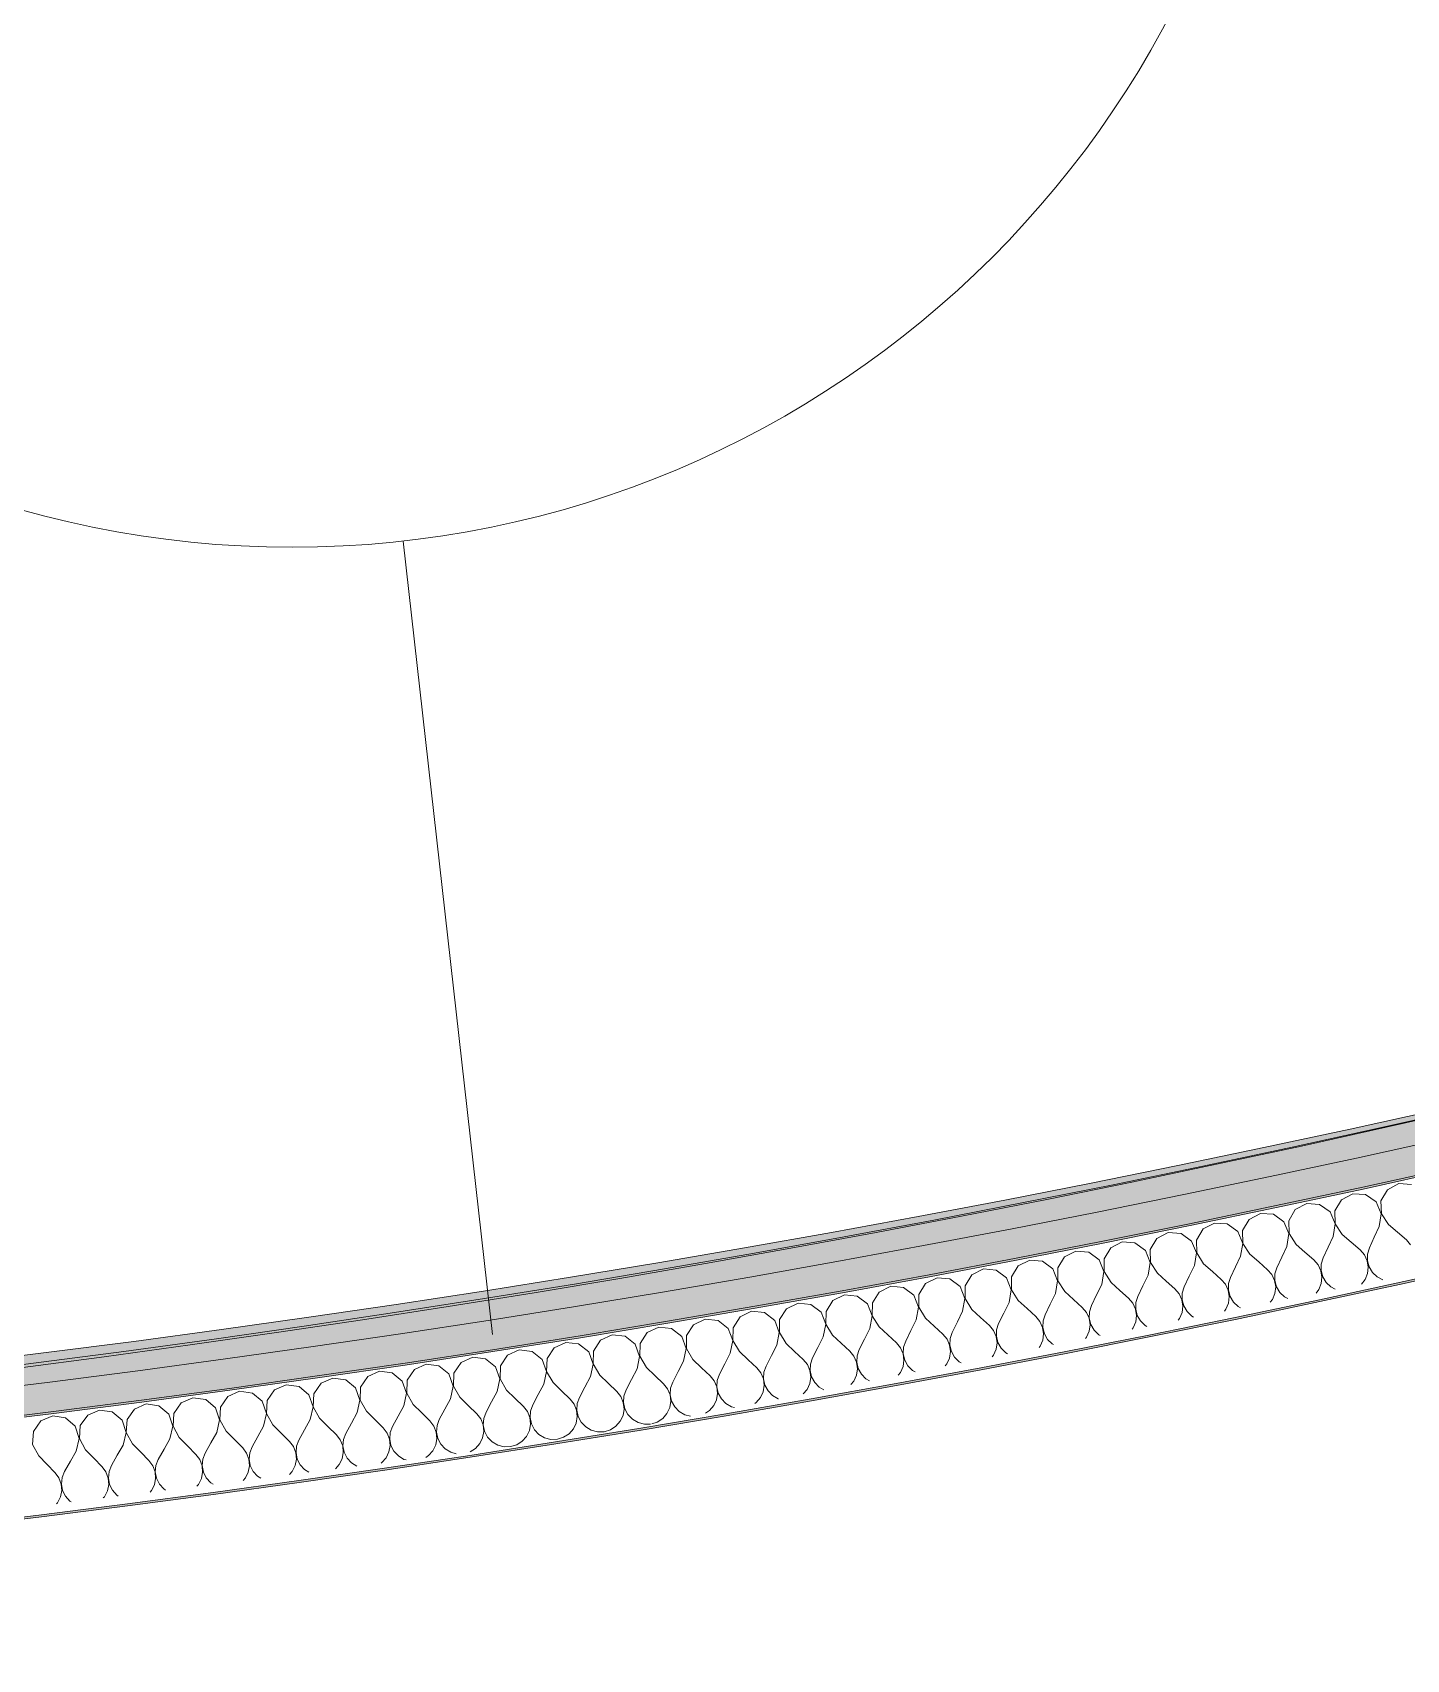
# Model space of a CAD drawing. Header units: millimetres. Extents: x -99530 to 90294, y -97212 to 56397.
# Drawn here: x -26009 to -25315, y -50936 to -50114 of the extents above; entities that cross this region are included whole.
import ezdxf
from ezdxf.enums import TextEntityAlignment as Align

# ---------------------------------------------------------------- set-up
doc = ezdxf.new("R2010")
doc.units = ezdxf.units.MM
doc.header["$MEASUREMENT"] = 0
doc.linetypes.add('Double Dashed', pattern=[1093.611073, 529.166651, -211.666656, 141.111112, -211.666656])
for name, color, linetype in [('New_A-05-M_Gross_Int_Circulation', 7, 'Continuous'), ('New_A-15-MG_Structural_Grid_Phase_2', 7, 'Continuous'), ('New_A-20-M_Floor_Slab', 7, 'Continuous'), ('New_A-25-M_Wall_Int', 7, 'Continuous')]:
    doc.layers.add(name, color=color, linetype=linetype)
for name, color, linetype, lineweight, true_color in [('New_A-05-M_Gross_Int_Circulation_Pen_No__74', 7, 'Continuous', 20, 0x606060), ('New_A-15-MG_Structural_Grid_Phase_2_Pen_No__222', 7, 'Continuous', 13, 0x65af33), ('New_A-25-M_Wall_Int_Pen_No__107', 7, 'Continuous', 15, 0xa6a6a6), ('New_A-25-M_Wall_Int_Pen_No__81', 7, 'Continuous', 20, 0x6a6a6a)]:
    doc.layers.add(name, color=color, linetype=linetype, lineweight=lineweight, true_color=true_color)
for name, color, linetype, lineweight in [('New_A-20-M_Floor_Slab_Pen_No__89', 8, 'Continuous', 20), ('New_A-25-M_Wall_Int_Pen_No__1', 7, 'Continuous', 13), ('New_A-25-M_Wall_Int_Pen_No__150', 7, 'Continuous', 0), ('New_ArchiCAD Zone Stamps_Pen_No__6', 7, 'Continuous', 35)]:
    doc.layers.add(name, color=color, linetype=linetype, lineweight=lineweight)
doc.styles.add('GENERATED_STYLE_1', font='')
doc.styles.add('GENERATED_STYLE_3', font='')
doc.styles.add('GENERATED_STYLE_4', font='')
doc.styles.get('GENERATED_STYLE_1').set_extended_font_data('Arial', bold=True)
doc.styles.get('GENERATED_STYLE_3').set_extended_font_data('Arial')
doc.styles.get('GENERATED_STYLE_4').set_extended_font_data('Swis721 BT')

# ---------------------------------------------------------------- blocks, each defined once
blk = doc.blocks.new('Atrium South_INB 0152_4_1', base_point=(-20962.32, -37996.44))
at = {"layer": 'New_A-05-M_Gross_Int_Circulation_Pen_No__74', "linetype": 'Continuous'}
blk.add_arc((-26966.17, -43337.6), 7510.69, 249.05693, 336.178181, dxfattribs=at)
at = {"layer": 'New_ArchiCAD Zone Stamps_Pen_No__6'}
for tag, height, style, p in [('ROOM_NAME', 250, 'GENERATED_STYLE_1', (-21498.1, -36566.35)), ('zoneNameLine2', 250, 'GENERATED_STYLE_1', (-21686.54, -36998.48)), ('ROOM_NUMBER', 200, 'GENERATED_STYLE_3', (-21874.97, -37419.19)), ('measuredAreaCode', 200, 'GENERATED_STYLE_3', (-22031.99, -37779.3)), ('DUMMY_649', 200, 'GENERATED_STYLE_3', (-21724.59, -37913.34)), ('DUMMY_650', 200, 'GENERATED_STYLE_3', (-21095.42, -38187.69)), ('DUMMY_651', 133.33, 'GENERATED_STYLE_3', (-20816.13, -38294.24))]:
    blk.add_attdef(tag, text='', height=height, rotation=336.44041, dxfattribs=dict(at, style=style)).set_placement(p, align=Align.TOP_LEFT)
blk = doc.blocks.new('Slab_56_1', base_point=(-44734.13, -52924.74))
at = {"layer": 'New_A-20-M_Floor_Slab_Pen_No__89', "linetype": 'Continuous', "flags": 128}
blk.add_lwpolyline([(-44734.13, -52924.74), (-44734.3, -52924.72, -0.179811), (-34721.45, -33027.69), (-34721.92, -33027.18), (-25959.6, -24873.2), (-20981.62, -27043.85), (-17009.56, -17934.66), (-17703.34, -17189.12), (-11222.85, -11158.55), (-10852.64, -11556.37), (-2918.66, -4173.23), (921.42, -599.75), (3259.49, -1619.27), (2636.44, -2195.91), (2144.41, -3324.28), (-4596.33, -18782.94), (-10337.07, -31948.28), (-13252.03, -30677.22), (-20095.26, -46371.16, -0.415568), (-30017.22, -50195.91), (-38341.96, -69287.69, -0.234037), (-41521.39, -64901.11, -0.022084), (-42146.95, -60901.38), (-44895.69, -59706.59, -0.043731)], format="xyb", close=True, dxfattribs=at)
blk = doc.blocks.new('*X597')
at = {"layer": 'New_A-25-M_Wall_Int_Pen_No__150', "linetype": 'Continuous'}
for p, q in [((-25342.51, -50701.05), (-25348.25, -50704.12)), ((-25336.02, -50701.46), (-25342.51, -50701.05)), ((-25330.7, -50705.22), (-25336.02, -50701.46)), ((-25324.99, -50699.05), (-25328.25, -50704.68)), ((-25319.26, -50695.97), (-25324.99, -50699.05)), ((-25312.77, -50696.35), (-25319.26, -50695.97)), ((-25371.52, -50709.11), (-25374.81, -50714.72)), ((-25365.77, -50706.07), (-25371.52, -50709.11)), ((-25359.28, -50706.5), (-25365.77, -50706.07)), ((-25353.98, -50710.27), (-25359.28, -50706.5)), ((-25351.45, -50716.26), (-25353.98, -50710.27)), ((-25348.25, -50704.12), (-25351.52, -50709.74)), ((-25351.52, -50709.74), (-25351.36, -50716.24)), ((-25328.16, -50711.21), (-25330.7, -50705.22)), ((-25328.25, -50704.68), (-25328.06, -50711.18)), ((-25412.35, -50715.87), (-25418.11, -50718.88)), ((-25405.86, -50716.34), (-25412.35, -50715.87)), ((-25400.58, -50720.15), (-25405.86, -50716.34)), ((-25394.81, -50714.03), (-25398.12, -50719.63)), ((-25389.05, -50711.01), (-25394.81, -50714.03)), ((-25382.56, -50711.46), (-25389.05, -50711.01)), ((-25377.27, -50715.24), (-25382.56, -50711.46)), ((-25374.76, -50721.25), (-25377.27, -50715.24)), ((-25374.81, -50714.72), (-25374.67, -50721.23)), ((-25352.46, -50722.69), (-25351.45, -50716.26)), ((-25351.36, -50716.24), (-25347.79, -50721.69)), ((-25329.14, -50717.64), (-25331.62, -50723.05)), ((-25329.14, -50717.64), (-25328.16, -50711.21)), ((-25328.06, -50711.18), (-25324.48, -50716.62)), ((-25324.48, -50716.62), (-25319.96, -50720.5)), ((-25458.98, -50725.38), (-25464.77, -50728.35)), ((-25452.5, -50725.89), (-25458.98, -50725.38)), ((-25447.25, -50729.73), (-25452.5, -50725.89)), ((-25441.43, -50723.65), (-25444.78, -50729.23)), ((-25435.66, -50720.66), (-25441.43, -50723.65)), ((-25429.17, -50721.15), (-25435.66, -50720.66)), ((-25423.91, -50724.98), (-25429.17, -50721.15)), ((-25421.44, -50730.99), (-25423.91, -50724.98)), ((-25418.11, -50718.88), (-25421.44, -50724.47)), ((-25421.44, -50724.47), (-25421.34, -50730.98)), ((-25398.09, -50726.16), (-25400.58, -50720.15)), ((-25399.14, -50732.58), (-25398.09, -50726.16)), ((-25398.12, -50719.63), (-25398, -50726.14)), ((-25398, -50726.14), (-25394.47, -50731.61)), ((-25375.79, -50727.67), (-25374.76, -50721.25)), ((-25374.67, -50721.23), (-25371.12, -50726.68)), ((-25371.12, -50726.68), (-25366.63, -50730.6)), ((-25352.46, -50722.69), (-25354.96, -50728.1)), ((-25347.79, -50721.69), (-25343.29, -50725.59)), ((-25343.29, -50725.59), (-25338.78, -50729.48)), ((-25331.62, -50723.05), (-25334.11, -50728.47)), ((-25319.96, -50720.5), (-25315.44, -50724.38)), ((-25313.27, -50726.85), (-25315.44, -50724.38)), ((-25505.68, -50734.59), (-25511.48, -50737.53)), ((-25499.2, -50735.14), (-25505.68, -50734.59)), ((-25493.97, -50739.02), (-25499.2, -50735.14)), ((-25488.12, -50732.98), (-25491.5, -50738.53)), ((-25482.32, -50730.02), (-25488.12, -50732.98)), ((-25475.84, -50730.55), (-25482.32, -50730.02)), ((-25470.6, -50734.41), (-25475.84, -50730.55)), ((-25468.17, -50740.45), (-25470.6, -50734.41)), ((-25464.77, -50728.35), (-25468.13, -50733.92)), ((-25468.13, -50733.92), (-25468.07, -50740.43)), ((-25444.79, -50735.76), (-25447.25, -50729.73)), ((-25444.78, -50729.23), (-25444.7, -50735.74)), ((-25422.5, -50737.41), (-25421.44, -50730.99)), ((-25421.34, -50730.98), (-25417.83, -50736.45)), ((-25399.14, -50732.58), (-25401.67, -50737.97)), ((-25394.47, -50731.61), (-25389.99, -50735.53)), ((-25378.31, -50733.07), (-25380.83, -50738.47)), ((-25375.79, -50727.67), (-25378.31, -50733.07)), ((-25366.63, -50730.6), (-25362.13, -50734.51)), ((-25359.97, -50736.98), (-25362.13, -50734.51)), ((-25357.46, -50733.51), (-25358.42, -50736.65)), ((-25354.96, -50728.1), (-25357.46, -50733.51)), ((-25336.61, -50731.95), (-25338.78, -50729.48)), ((-25335.2, -50734.92), (-25336.61, -50731.95)), ((-25334.66, -50738.16), (-25335.2, -50734.92)), ((-25335.06, -50731.62), (-25335.11, -50734.9)), ((-25335.11, -50734.9), (-25334.26, -50738.07)), ((-25334.11, -50728.47), (-25335.06, -50731.62)), ((-25534.86, -50742), (-25538.28, -50747.54)), ((-25529.05, -50739.09), (-25534.86, -50742)), ((-25522.57, -50739.66), (-25529.05, -50739.09)), ((-25517.35, -50743.55), (-25522.57, -50739.66)), ((-25511.48, -50737.53), (-25514.88, -50743.07)), ((-25514.88, -50743.07), (-25514.86, -50749.58)), ((-25491.56, -50745.06), (-25493.97, -50739.02)), ((-25491.5, -50738.53), (-25491.46, -50745.04)), ((-25469.27, -50746.86), (-25468.17, -50740.45)), ((-25468.07, -50740.43), (-25464.59, -50745.93)), ((-25445.88, -50742.17), (-25448.45, -50747.55)), ((-25445.88, -50742.17), (-25444.79, -50735.76)), ((-25444.7, -50735.74), (-25441.2, -50741.23)), ((-25441.2, -50741.23), (-25436.75, -50745.18)), ((-25425.05, -50742.8), (-25427.61, -50748.18)), ((-25422.5, -50737.41), (-25425.05, -50742.8)), ((-25417.83, -50736.45), (-25413.36, -50740.39)), ((-25413.36, -50740.39), (-25408.89, -50744.33)), ((-25404.21, -50743.36), (-25405.19, -50746.5)), ((-25401.67, -50737.97), (-25404.21, -50743.36)), ((-25389.99, -50735.53), (-25385.5, -50739.46)), ((-25383.35, -50741.94), (-25385.5, -50739.46)), ((-25381.96, -50744.92), (-25383.35, -50741.94)), ((-25381.8, -50741.61), (-25381.87, -50744.9)), ((-25380.83, -50738.47), (-25381.8, -50741.61)), ((-25358.58, -50739.96), (-25359.97, -50736.98)), ((-25358.05, -50743.2), (-25358.58, -50739.96)), ((-25358.42, -50736.65), (-25358.48, -50739.94)), ((-25358.48, -50739.94), (-25357.64, -50743.11)), ((-25358.43, -50746.46), (-25358.05, -50743.2)), ((-25357.64, -50743.11), (-25355.96, -50745.93)), ((-25336.29, -50744.47), (-25335.03, -50741.43)), ((-25335.03, -50741.43), (-25334.66, -50738.16)), ((-25334.26, -50738.07), (-25332.57, -50740.89)), ((-25332.57, -50740.89), (-25330.16, -50743.14)), ((-25330.16, -50743.14), (-25327.32, -50744.6)), ((-25581.66, -50750.73), (-25585.11, -50756.25)), ((-25575.83, -50747.85), (-25581.66, -50750.73)), ((-25569.35, -50748.47), (-25575.83, -50747.85)), ((-25564.16, -50752.39), (-25569.35, -50748.47)), ((-25558.25, -50746.41), (-25561.69, -50751.93)), ((-25552.43, -50743.51), (-25558.25, -50746.41)), ((-25545.95, -50744.1), (-25552.43, -50743.51)), ((-25540.75, -50748.01), (-25545.95, -50744.1)), ((-25538.37, -50754.06), (-25540.75, -50748.01)), ((-25538.28, -50747.54), (-25538.28, -50754.05)), ((-25514.96, -50749.6), (-25517.35, -50743.55)), ((-25516.11, -50756), (-25514.96, -50749.6)), ((-25514.86, -50749.58), (-25511.42, -50755.1)), ((-25492.68, -50751.47), (-25495.29, -50756.83)), ((-25492.68, -50751.47), (-25491.56, -50745.06)), ((-25491.46, -50745.04), (-25488, -50750.55)), ((-25488, -50750.55), (-25483.57, -50754.54)), ((-25469.27, -50746.86), (-25471.86, -50752.23)), ((-25464.59, -50745.93), (-25460.15, -50749.9)), ((-25460.15, -50749.9), (-25455.71, -50753.86)), ((-25448.45, -50747.55), (-25451.02, -50752.92)), ((-25436.75, -50745.18), (-25432.29, -50749.14)), ((-25430.15, -50751.63), (-25432.29, -50749.14)), ((-25428.78, -50754.62), (-25430.15, -50751.63)), ((-25428.6, -50751.32), (-25428.69, -50754.6)), ((-25427.61, -50748.18), (-25428.6, -50751.32)), ((-25406.74, -50746.83), (-25408.89, -50744.33)), ((-25405.37, -50749.81), (-25406.74, -50746.83)), ((-25404.86, -50753.05), (-25405.37, -50749.81)), ((-25405.19, -50746.5), (-25405.27, -50749.79)), ((-25405.27, -50749.79), (-25404.45, -50752.97)), ((-25383.11, -50754.46), (-25381.83, -50751.43)), ((-25381.44, -50748.16), (-25381.96, -50744.92)), ((-25381.87, -50744.9), (-25381.04, -50748.08)), ((-25381.83, -50751.43), (-25381.44, -50748.16)), ((-25381.04, -50748.08), (-25379.36, -50750.9)), ((-25379.36, -50750.9), (-25376.97, -50753.17)), ((-25361.07, -50751.24), (-25359.69, -50749.5)), ((-25359.69, -50749.5), (-25358.43, -50746.46)), ((-25355.96, -50745.93), (-25353.56, -50748.19)), ((-25353.56, -50748.19), (-25351.36, -50749.33)), ((-25338.06, -50746.71), (-25336.29, -50744.47)), ((-25628.51, -50759.17), (-25632, -50764.66)), ((-25622.66, -50756.33), (-25628.51, -50759.17)), ((-25616.19, -50756.98), (-25622.66, -50756.33)), ((-25611.03, -50760.93), (-25616.19, -50756.98)), ((-25605.08, -50754.99), (-25608.55, -50760.49)), ((-25599.24, -50752.13), (-25605.08, -50754.99)), ((-25592.77, -50752.76), (-25599.24, -50752.13)), ((-25587.59, -50756.7), (-25592.77, -50752.76)), ((-25585.25, -50762.77), (-25587.59, -50756.7)), ((-25585.11, -50756.25), (-25585.16, -50762.75)), ((-25561.81, -50758.46), (-25564.16, -50752.39)), ((-25562.99, -50764.85), (-25561.81, -50758.46)), ((-25561.69, -50751.93), (-25561.71, -50758.44)), ((-25561.71, -50758.44), (-25558.3, -50763.98)), ((-25539.54, -50760.47), (-25538.37, -50754.06)), ((-25538.28, -50754.05), (-25534.86, -50759.58)), ((-25534.86, -50759.58), (-25530.45, -50763.59)), ((-25516.11, -50756), (-25518.73, -50761.36)), ((-25511.42, -50755.1), (-25507, -50759.1)), ((-25507, -50759.1), (-25502.58, -50763.1)), ((-25495.29, -50756.83), (-25497.89, -50762.19)), ((-25483.57, -50754.54), (-25479.14, -50758.52)), ((-25477.02, -50761.03), (-25479.14, -50758.52)), ((-25474.45, -50757.59), (-25475.46, -50760.72)), ((-25471.86, -50752.23), (-25474.45, -50757.59)), ((-25453.58, -50756.37), (-25455.71, -50753.86)), ((-25452.22, -50759.36), (-25453.58, -50756.37)), ((-25451.73, -50762.61), (-25452.22, -50759.36)), ((-25452.02, -50756.06), (-25452.12, -50759.34)), ((-25452.12, -50759.34), (-25451.32, -50762.52)), ((-25451.02, -50752.92), (-25452.02, -50756.06)), ((-25428.28, -50757.87), (-25428.78, -50754.62)), ((-25428.7, -50761.13), (-25428.28, -50757.87)), ((-25428.69, -50754.6), (-25427.88, -50757.78)), ((-25427.88, -50757.78), (-25426.22, -50760.62)), ((-25407.35, -50760.35), (-25406.54, -50759.34)), ((-25406.54, -50759.34), (-25405.26, -50756.31)), ((-25405.26, -50756.31), (-25404.86, -50753.05)), ((-25404.45, -50752.97), (-25402.78, -50755.8)), ((-25402.78, -50755.8), (-25400.4, -50758.07)), ((-25400.4, -50758.07), (-25399.14, -50758.74)), ((-25384.17, -50755.79), (-25383.11, -50754.46)), ((-25376.97, -50753.17), (-25375.3, -50754.04)), ((-25675.42, -50767.3), (-25678.94, -50772.77)), ((-25669.55, -50764.5), (-25675.42, -50767.3)), ((-25663.09, -50765.19), (-25669.55, -50764.5)), ((-25657.95, -50769.18), (-25663.09, -50765.19)), ((-25651.96, -50763.27), (-25655.47, -50768.75)), ((-25646.1, -50760.45), (-25651.96, -50763.27)), ((-25639.63, -50761.12), (-25646.1, -50760.45)), ((-25634.48, -50765.1), (-25639.63, -50761.12)), ((-25632.18, -50771.18), (-25634.48, -50765.1)), ((-25632, -50764.66), (-25632.09, -50771.17)), ((-25608.71, -50767.01), (-25611.03, -50760.93)), ((-25609.94, -50773.4), (-25608.71, -50767.01)), ((-25608.55, -50760.49), (-25608.61, -50767)), ((-25608.61, -50767), (-25605.24, -50772.56)), ((-25586.46, -50769.17), (-25585.25, -50762.77)), ((-25585.16, -50762.75), (-25581.77, -50768.31)), ((-25562.99, -50764.85), (-25565.65, -50770.19)), ((-25558.3, -50763.98), (-25553.91, -50768.01)), ((-25553.91, -50768.01), (-25549.52, -50772.03)), ((-25542.18, -50765.81), (-25544.82, -50771.15)), ((-25539.54, -50760.47), (-25542.18, -50765.81)), ((-25530.45, -50763.59), (-25526.04, -50767.6)), ((-25523.94, -50770.13), (-25526.04, -50767.6)), ((-25521.35, -50766.71), (-25522.38, -50769.83)), ((-25518.73, -50761.36), (-25521.35, -50766.71)), ((-25500.47, -50765.61), (-25502.58, -50763.1)), ((-25499.13, -50768.61), (-25500.47, -50765.61)), ((-25498.91, -50765.31), (-25499.03, -50768.59)), ((-25497.89, -50762.19), (-25498.91, -50765.31)), ((-25475.66, -50764.02), (-25477.02, -50761.03)), ((-25475.19, -50767.27), (-25475.66, -50764.02)), ((-25475.62, -50770.53), (-25475.19, -50767.27)), ((-25475.46, -50760.72), (-25475.57, -50764)), ((-25475.57, -50764), (-25474.78, -50767.19)), ((-25474.78, -50767.19), (-25473.14, -50770.04)), ((-25453.45, -50768.89), (-25452.15, -50765.87)), ((-25452.15, -50765.87), (-25451.73, -50762.61)), ((-25451.32, -50762.52), (-25449.67, -50765.37)), ((-25449.67, -50765.37), (-25447.31, -50767.65)), ((-25447.31, -50767.65), (-25446.54, -50768.07)), ((-25430.62, -50764.93), (-25429.99, -50764.15)), ((-25429.99, -50764.15), (-25428.7, -50761.13)), ((-25426.22, -50760.62), (-25423.85, -50762.9)), ((-25423.85, -50762.9), (-25422.89, -50763.41)), ((-25739.98, -50776.2), (-25745.88, -50778.95)), ((-25733.52, -50776.96), (-25739.98, -50776.2)), ((-25722.38, -50775.14), (-25725.94, -50780.59)), ((-25716.49, -50772.37), (-25722.38, -50775.14)), ((-25710.03, -50773.11), (-25716.49, -50772.37)), ((-25704.91, -50777.13), (-25710.03, -50773.11)), ((-25698.89, -50771.26), (-25702.43, -50776.72)), ((-25693.02, -50768.47), (-25698.89, -50771.26)), ((-25686.55, -50769.19), (-25693.02, -50768.47)), ((-25681.42, -50773.19), (-25686.55, -50769.19)), ((-25679.16, -50779.29), (-25681.42, -50773.19)), ((-25678.94, -50772.77), (-25679.07, -50779.28)), ((-25655.67, -50775.28), (-25657.95, -50769.18)), ((-25656.94, -50781.66), (-25655.67, -50775.28)), ((-25655.47, -50768.75), (-25655.57, -50775.26)), ((-25655.57, -50775.26), (-25652.23, -50780.85)), ((-25633.43, -50777.57), (-25632.18, -50771.18)), ((-25632.09, -50771.17), (-25628.73, -50776.74)), ((-25609.94, -50773.4), (-25612.63, -50778.72)), ((-25605.24, -50772.56), (-25600.88, -50776.62)), ((-25589.13, -50774.49), (-25591.8, -50779.82)), ((-25586.46, -50769.17), (-25589.13, -50774.49)), ((-25581.77, -50768.31), (-25577.39, -50772.35)), ((-25577.39, -50772.35), (-25573, -50776.39)), ((-25568.31, -50775.52), (-25569.35, -50778.64)), ((-25565.65, -50770.19), (-25568.31, -50775.52)), ((-25547.42, -50774.56), (-25549.52, -50772.03)), ((-25546.1, -50777.57), (-25547.42, -50774.56)), ((-25545.86, -50774.27), (-25546, -50777.55)), ((-25544.82, -50771.15), (-25545.86, -50774.27)), ((-25522.61, -50773.13), (-25523.94, -50770.13)), ((-25522.15, -50776.38), (-25522.61, -50773.13)), ((-25522.38, -50769.83), (-25522.51, -50773.11)), ((-25522.51, -50773.11), (-25521.74, -50776.3)), ((-25521.74, -50776.3), (-25520.12, -50779.16)), ((-25500.42, -50778.13), (-25499.1, -50775.12)), ((-25498.66, -50771.86), (-25499.13, -50768.61)), ((-25499.1, -50775.12), (-25498.66, -50771.86)), ((-25499.03, -50768.59), (-25498.25, -50771.78)), ((-25498.25, -50771.78), (-25496.62, -50774.64)), ((-25496.62, -50774.64), (-25494.27, -50776.94)), ((-25477.42, -50774.14), (-25476.93, -50773.55)), ((-25476.93, -50773.55), (-25475.62, -50770.53)), ((-25473.14, -50770.04), (-25470.78, -50772.33)), ((-25470.78, -50772.33), (-25470.1, -50772.7)), ((-25453.98, -50769.53), (-25453.45, -50768.89)), ((-25786.99, -50783.63), (-25792.9, -50786.34)), ((-25780.54, -50784.42), (-25786.99, -50783.63)), ((-25775.46, -50788.49), (-25780.54, -50784.42)), ((-25769.38, -50782.68), (-25772.98, -50788.1)), ((-25763.48, -50779.95), (-25769.38, -50782.68)), ((-25757.02, -50780.73), (-25763.48, -50779.95)), ((-25751.93, -50784.78), (-25757.02, -50780.73)), ((-25749.45, -50784.38), (-25749.64, -50790.89)), ((-25745.88, -50778.95), (-25749.45, -50784.38)), ((-25728.42, -50780.99), (-25733.52, -50776.96)), ((-25726.2, -50787.11), (-25728.42, -50780.99)), ((-25725.94, -50780.59), (-25726.1, -50787.09)), ((-25702.67, -50783.24), (-25704.91, -50777.13)), ((-25703.98, -50789.61), (-25702.67, -50783.24)), ((-25702.43, -50776.72), (-25702.58, -50783.22)), ((-25702.58, -50783.22), (-25699.28, -50788.83)), ((-25680.45, -50785.67), (-25679.16, -50779.29)), ((-25679.07, -50779.28), (-25675.75, -50784.88)), ((-25656.94, -50781.66), (-25659.66, -50786.96)), ((-25652.23, -50780.85), (-25647.89, -50784.93)), ((-25636.13, -50782.88), (-25638.84, -50788.19)), ((-25633.43, -50777.57), (-25636.13, -50782.88)), ((-25628.73, -50776.74), (-25624.38, -50780.81)), ((-25624.38, -50780.81), (-25620.02, -50784.87)), ((-25615.32, -50784.04), (-25616.38, -50787.15)), ((-25612.63, -50778.72), (-25615.32, -50784.04)), ((-25600.88, -50776.62), (-25596.51, -50780.67)), ((-25594.43, -50783.21), (-25596.51, -50780.67)), ((-25593.12, -50786.23), (-25594.43, -50783.21)), ((-25592.86, -50782.93), (-25593.03, -50786.21)), ((-25591.8, -50779.82), (-25592.86, -50782.93)), ((-25570.92, -50778.92), (-25573, -50776.39)), ((-25569.6, -50781.94), (-25570.92, -50778.92)), ((-25569.17, -50785.19), (-25569.6, -50781.94)), ((-25569.35, -50778.64), (-25569.51, -50781.92)), ((-25569.51, -50781.92), (-25568.76, -50785.12)), ((-25547.45, -50787.08), (-25546.11, -50784.08)), ((-25546.11, -50784.08), (-25545.65, -50780.82)), ((-25545.65, -50780.82), (-25546.1, -50777.57)), ((-25546, -50777.55), (-25545.24, -50780.75)), ((-25545.24, -50780.75), (-25543.63, -50783.61)), ((-25543.63, -50783.61), (-25541.29, -50785.93)), ((-25524.58, -50783.43), (-25523.93, -50782.64)), ((-25523.93, -50782.64), (-25522.6, -50779.64)), ((-25522.6, -50779.64), (-25522.15, -50776.38)), ((-25520.12, -50779.16), (-25517.78, -50781.47)), ((-25517.78, -50781.47), (-25516.95, -50781.92)), ((-25500.95, -50778.78), (-25500.42, -50778.13)), ((-25494.27, -50776.94), (-25493.57, -50777.32)), ((-25834.05, -50790.76), (-25839.98, -50793.43)), ((-25827.6, -50791.59), (-25834.05, -50790.76)), ((-25822.55, -50795.7), (-25827.6, -50791.59)), ((-25816.44, -50789.92), (-25820.06, -50795.32)), ((-25810.52, -50787.23), (-25816.44, -50789.92)), ((-25804.06, -50788.05), (-25810.52, -50787.23)), ((-25799, -50792.13), (-25804.06, -50788.05)), ((-25796.84, -50798.27), (-25799, -50792.13)), ((-25796.51, -50791.75), (-25796.74, -50798.25)), ((-25792.9, -50786.34), (-25796.51, -50791.75)), ((-25773.28, -50794.62), (-25775.46, -50788.49)), ((-25772.98, -50788.1), (-25773.18, -50794.61)), ((-25749.73, -50790.9), (-25751.93, -50784.78)), ((-25751.08, -50797.27), (-25749.73, -50790.9)), ((-25749.64, -50790.89), (-25746.37, -50796.52)), ((-25727.53, -50793.48), (-25726.2, -50787.11)), ((-25726.1, -50787.09), (-25722.82, -50792.71)), ((-25722.82, -50792.71), (-25718.52, -50796.83)), ((-25703.98, -50789.61), (-25706.74, -50794.9)), ((-25699.28, -50788.83), (-25694.96, -50792.94)), ((-25683.19, -50790.96), (-25685.93, -50796.25)), ((-25680.45, -50785.67), (-25683.19, -50790.96)), ((-25675.75, -50784.88), (-25671.42, -50788.97)), ((-25671.42, -50788.97), (-25667.09, -50793.06)), ((-25662.38, -50792.26), (-25663.47, -50795.36)), ((-25659.66, -50786.96), (-25662.38, -50792.26)), ((-25647.89, -50784.93), (-25643.55, -50789.01)), ((-25641.49, -50791.56), (-25643.55, -50789.01)), ((-25640.2, -50794.59), (-25641.49, -50791.56)), ((-25639.92, -50791.29), (-25640.11, -50794.57)), ((-25638.84, -50788.19), (-25639.92, -50791.29)), ((-25617.95, -50787.43), (-25620.02, -50784.87)), ((-25616.65, -50790.45), (-25617.95, -50787.43)), ((-25616.24, -50793.7), (-25616.65, -50790.45)), ((-25616.38, -50787.15), (-25616.56, -50790.43)), ((-25616.56, -50790.43), (-25615.83, -50793.63)), ((-25594.54, -50795.73), (-25593.18, -50792.74)), ((-25593.18, -50792.74), (-25592.7, -50789.48)), ((-25592.7, -50789.48), (-25593.12, -50786.23)), ((-25593.03, -50786.21), (-25592.29, -50789.41)), ((-25592.29, -50789.41), (-25590.69, -50792.29)), ((-25590.69, -50792.29), (-25588.37, -50794.62)), ((-25572.12, -50792.78), (-25570.99, -50791.44)), ((-25570.99, -50791.44), (-25569.64, -50788.44)), ((-25569.64, -50788.44), (-25569.17, -50785.19)), ((-25568.76, -50785.12), (-25567.16, -50787.99)), ((-25567.16, -50787.99), (-25564.83, -50790.31)), ((-25564.83, -50790.31), (-25563.44, -50791.08)), ((-25548.3, -50788.1), (-25547.45, -50787.08)), ((-25541.29, -50785.93), (-25540.24, -50786.51)), ((-25904.72, -50800.89), (-25910.68, -50803.51)), ((-25898.28, -50801.79), (-25904.72, -50800.89)), ((-25887.1, -50800.22), (-25890.78, -50805.59)), ((-25881.15, -50797.59), (-25887.1, -50800.22)), ((-25874.71, -50798.47), (-25881.15, -50797.59)), ((-25869.68, -50802.6), (-25874.71, -50798.47)), ((-25863.53, -50796.86), (-25867.2, -50802.24)), ((-25857.6, -50794.21), (-25863.53, -50796.86)), ((-25851.15, -50795.07), (-25857.6, -50794.21)), ((-25846.11, -50799.18), (-25851.15, -50795.07)), ((-25843.99, -50805.34), (-25846.11, -50799.18)), ((-25843.62, -50798.82), (-25843.89, -50805.32)), ((-25839.98, -50793.43), (-25843.62, -50798.82)), ((-25820.41, -50801.84), (-25822.55, -50795.7)), ((-25820.06, -50795.32), (-25820.31, -50801.82)), ((-25798.23, -50804.63), (-25796.84, -50798.27)), ((-25796.74, -50798.25), (-25793.51, -50803.9)), ((-25774.65, -50800.98), (-25773.28, -50794.62)), ((-25773.18, -50794.61), (-25769.94, -50800.25)), ((-25769.94, -50800.25), (-25765.66, -50804.4)), ((-25751.08, -50797.27), (-25753.87, -50802.53)), ((-25746.37, -50796.52), (-25742.08, -50800.65)), ((-25742.08, -50800.65), (-25737.79, -50804.79)), ((-25730.3, -50798.75), (-25733.07, -50804.03)), ((-25727.53, -50793.48), (-25730.3, -50798.75)), ((-25718.52, -50796.83), (-25714.21, -50800.95)), ((-25712.17, -50803.53), (-25714.21, -50800.95)), ((-25709.5, -50800.18), (-25710.6, -50803.27)), ((-25706.74, -50794.9), (-25709.5, -50800.18)), ((-25694.96, -50792.94), (-25690.64, -50797.05)), ((-25688.6, -50799.62), (-25690.64, -50797.05)), ((-25687.33, -50802.65), (-25688.6, -50799.62)), ((-25687.03, -50799.35), (-25687.24, -50802.63)), ((-25685.93, -50796.25), (-25687.03, -50799.35)), ((-25665.03, -50795.63), (-25667.09, -50793.06)), ((-25663.76, -50798.66), (-25665.03, -50795.63)), ((-25663.36, -50801.92), (-25663.76, -50798.66)), ((-25663.47, -50795.36), (-25663.66, -50798.64)), ((-25663.66, -50798.64), (-25662.95, -50801.85)), ((-25640.3, -50801.09), (-25639.79, -50797.85)), ((-25639.79, -50797.85), (-25640.2, -50794.59)), ((-25640.11, -50794.57), (-25639.38, -50797.78)), ((-25639.38, -50797.78), (-25637.81, -50800.66)), ((-25637.81, -50800.66), (-25635.5, -50803.01)), ((-25620.04, -50802.22), (-25618.1, -50799.94)), ((-25618.1, -50799.94), (-25616.73, -50796.95)), ((-25616.73, -50796.95), (-25616.24, -50793.7)), ((-25615.83, -50793.63), (-25614.25, -50796.51)), ((-25614.25, -50796.51), (-25611.93, -50798.85)), ((-25611.93, -50798.85), (-25609.6, -50800.16)), ((-25596.03, -50797.49), (-25594.54, -50795.73)), ((-25588.37, -50794.62), (-25586.56, -50795.63)), ((-25951.89, -50807.27), (-25957.86, -50809.85)), ((-25945.45, -50808.21), (-25951.89, -50807.27)), ((-25940.47, -50812.39), (-25945.45, -50808.21)), ((-25934.26, -50806.72), (-25937.97, -50812.06)), ((-25928.3, -50804.12), (-25934.26, -50806.72)), ((-25921.86, -50805.04), (-25928.3, -50804.12)), ((-25916.86, -50809.2), (-25921.86, -50805.04)), ((-25914.37, -50808.86), (-25914.7, -50815.36)), ((-25910.68, -50803.51), (-25914.37, -50808.86)), ((-25893.27, -50805.94), (-25898.28, -50801.79)), ((-25891.18, -50812.1), (-25893.27, -50805.94)), ((-25890.78, -50805.59), (-25891.09, -50812.09)), ((-25867.58, -50808.76), (-25869.68, -50802.6)), ((-25869.03, -50815.1), (-25867.58, -50808.76)), ((-25867.2, -50802.24), (-25867.49, -50808.74)), ((-25867.49, -50808.74), (-25864.31, -50814.42)), ((-25845.42, -50811.68), (-25843.99, -50805.34)), ((-25843.89, -50805.32), (-25840.7, -50810.99)), ((-25821.82, -50808.19), (-25824.66, -50813.43)), ((-25821.82, -50808.19), (-25820.41, -50801.84)), ((-25820.31, -50801.82), (-25817.1, -50807.48)), ((-25817.1, -50807.48), (-25812.85, -50811.66)), ((-25798.23, -50804.63), (-25801.05, -50809.87)), ((-25793.51, -50803.9), (-25789.25, -50808.07)), ((-25789.25, -50808.07), (-25784.98, -50812.23)), ((-25777.45, -50806.24), (-25780.26, -50811.5)), ((-25774.65, -50800.98), (-25777.45, -50806.24)), ((-25765.66, -50804.4), (-25761.38, -50808.54)), ((-25759.36, -50811.13), (-25761.38, -50808.54)), ((-25756.66, -50807.8), (-25757.79, -50810.89)), ((-25753.87, -50802.53), (-25756.66, -50807.8)), ((-25735.76, -50807.37), (-25737.79, -50804.79)), ((-25734.51, -50810.41), (-25735.76, -50807.37)), ((-25734.19, -50807.12), (-25734.42, -50810.39)), ((-25733.07, -50804.03), (-25734.19, -50807.12)), ((-25710.92, -50806.57), (-25712.17, -50803.53)), ((-25710.54, -50809.83), (-25710.92, -50806.57)), ((-25710.6, -50803.27), (-25710.82, -50806.55)), ((-25710.82, -50806.55), (-25710.13, -50809.76)), ((-25688.87, -50812.13), (-25687.47, -50809.15)), ((-25687.47, -50809.15), (-25686.95, -50805.91)), ((-25686.95, -50805.91), (-25687.33, -50802.65)), ((-25687.24, -50802.63), (-25686.54, -50805.84)), ((-25686.54, -50805.84), (-25684.98, -50808.74)), ((-25684.98, -50808.74), (-25682.69, -50811.1)), ((-25667.42, -50810.64), (-25665.27, -50808.14)), ((-25665.27, -50808.14), (-25663.88, -50805.16)), ((-25663.88, -50805.16), (-25663.36, -50801.92)), ((-25662.95, -50801.85), (-25661.39, -50804.74)), ((-25661.39, -50804.74), (-25659.09, -50807.09)), ((-25659.09, -50807.09), (-25656.23, -50808.72)), ((-25656.23, -50808.72), (-25654.84, -50809.07)), ((-25644.5, -50807.03), (-25643.82, -50806.58)), ((-25643.82, -50806.58), (-25641.68, -50804.08)), ((-25641.68, -50804.08), (-25640.3, -50801.09)), ((-25635.5, -50803.01), (-25632.64, -50804.63)), ((-25632.64, -50804.63), (-25632.49, -50804.67)), ((-26005.08, -50815.89), (-26008.84, -50821.2)), ((-25999.09, -50813.35), (-26005.08, -50815.89)), ((-25992.66, -50814.34), (-25999.09, -50813.35)), ((-25987.7, -50818.55), (-25992.66, -50814.34)), ((-25981.46, -50812.91), (-25985.21, -50818.23)), ((-25975.48, -50810.35), (-25981.46, -50812.91)), ((-25969.05, -50811.31), (-25975.48, -50810.35)), ((-25964.08, -50815.51), (-25969.05, -50811.31)), ((-25962.05, -50821.69), (-25964.08, -50815.51)), ((-25961.59, -50815.18), (-25961.96, -50821.68)), ((-25957.86, -50809.85), (-25961.59, -50815.18)), ((-25938.42, -50818.57), (-25940.47, -50812.39)), ((-25937.97, -50812.06), (-25938.33, -50818.56)), ((-25914.8, -50815.37), (-25916.86, -50809.2)), ((-25916.29, -50821.71), (-25914.8, -50815.37)), ((-25914.7, -50815.36), (-25911.56, -50821.06)), ((-25892.66, -50818.44), (-25891.18, -50812.1)), ((-25891.09, -50812.09), (-25887.93, -50817.78)), ((-25869.03, -50815.1), (-25871.9, -50820.32)), ((-25864.31, -50814.42), (-25860.09, -50818.63)), ((-25848.27, -50816.91), (-25851.13, -50822.14)), ((-25845.42, -50811.68), (-25848.27, -50816.91)), ((-25840.7, -50810.99), (-25836.46, -50815.18)), ((-25836.46, -50815.18), (-25832.22, -50819.37)), ((-25824.66, -50813.43), (-25827.5, -50818.67)), ((-25812.85, -50811.66), (-25808.6, -50815.84)), ((-25806.59, -50818.44), (-25808.6, -50815.84)), ((-25803.87, -50815.12), (-25805.02, -50818.2)), ((-25801.05, -50809.87), (-25803.87, -50815.12)), ((-25782.97, -50814.82), (-25784.98, -50812.23)), ((-25781.74, -50817.87), (-25782.97, -50814.82)), ((-25781.4, -50814.58), (-25781.65, -50817.86)), ((-25780.26, -50811.5), (-25781.4, -50814.58)), ((-25758.12, -50814.18), (-25759.36, -50811.13)), ((-25757.77, -50817.44), (-25758.12, -50814.18)), ((-25757.79, -50810.89), (-25758.03, -50814.16)), ((-25758.03, -50814.16), (-25757.36, -50817.38)), ((-25757.36, -50817.38), (-25755.83, -50820.29)), ((-25736.11, -50819.88), (-25734.69, -50816.91)), ((-25734.69, -50816.91), (-25734.15, -50813.67)), ((-25734.15, -50813.67), (-25734.51, -50810.41)), ((-25734.42, -50810.39), (-25733.74, -50813.61)), ((-25733.74, -50813.61), (-25732.2, -50816.51)), ((-25732.2, -50816.51), (-25729.92, -50818.89)), ((-25714.65, -50818.53), (-25712.48, -50816.05)), ((-25712.48, -50816.05), (-25711.08, -50813.07)), ((-25711.08, -50813.07), (-25710.54, -50809.83)), ((-25710.13, -50809.76), (-25708.58, -50812.66)), ((-25708.58, -50812.66), (-25706.3, -50815.03)), ((-25706.3, -50815.03), (-25703.45, -50816.68)), ((-25703.45, -50816.68), (-25700.25, -50817.5)), ((-25696.49, -50817.26), (-25693.79, -50816.42)), ((-25693.79, -50816.42), (-25691.03, -50814.62)), ((-25691.03, -50814.62), (-25688.87, -50812.13)), ((-25682.69, -50811.1), (-25679.83, -50812.74)), ((-25679.83, -50812.74), (-25677.05, -50813.44)), ((-25669.39, -50811.93), (-25667.42, -50810.64)), ((-26008.84, -50821.2), (-26009.26, -50827.7)), ((-25985.7, -50824.74), (-25987.7, -50818.55)), ((-25987.25, -50831.06), (-25985.7, -50824.74)), ((-25985.21, -50818.23), (-25985.6, -50824.73)), ((-25985.6, -50824.73), (-25982.52, -50830.45)), ((-25963.59, -50828.02), (-25962.05, -50821.69)), ((-25961.96, -50821.68), (-25958.86, -50827.4)), ((-25939.93, -50824.9), (-25942.85, -50830.09)), ((-25939.93, -50824.9), (-25938.42, -50818.57)), ((-25938.33, -50818.56), (-25935.2, -50824.27)), ((-25935.2, -50824.27), (-25931.02, -50828.51)), ((-25916.29, -50821.71), (-25919.19, -50826.91)), ((-25911.56, -50821.06), (-25907.37, -50825.29)), ((-25907.37, -50825.29), (-25903.17, -50829.52)), ((-25895.54, -50823.65), (-25898.43, -50828.86)), ((-25892.66, -50818.44), (-25895.54, -50823.65)), ((-25887.93, -50817.78), (-25883.72, -50822)), ((-25883.72, -50822), (-25879.51, -50826.21)), ((-25874.78, -50825.54), (-25875.95, -50828.61)), ((-25871.9, -50820.32), (-25874.78, -50825.54)), ((-25860.09, -50818.63), (-25855.86, -50822.83)), ((-25853.87, -50825.44), (-25855.86, -50822.83)), ((-25852.67, -50828.5), (-25853.87, -50825.44)), ((-25852.3, -50825.21), (-25852.58, -50828.49)), ((-25851.13, -50822.14), (-25852.3, -50825.21)), ((-25830.23, -50821.98), (-25832.22, -50819.37)), ((-25829.02, -50825.03), (-25830.23, -50821.98)), ((-25828.7, -50828.3), (-25829.02, -50825.03)), ((-25828.65, -50821.75), (-25828.92, -50825.02)), ((-25828.92, -50825.02), (-25828.28, -50828.24)), ((-25827.5, -50818.67), (-25828.65, -50821.75)), ((-25805.37, -50821.49), (-25806.59, -50818.44)), ((-25805.62, -50827.99), (-25805.04, -50824.76)), ((-25805.04, -50824.76), (-25805.37, -50821.49)), ((-25805.02, -50818.2), (-25805.28, -50821.48)), ((-25805.28, -50821.48), (-25804.63, -50824.7)), ((-25804.63, -50824.7), (-25803.12, -50827.61)), ((-25783.4, -50827.34), (-25781.97, -50824.38)), ((-25781.97, -50824.38), (-25781.4, -50821.14)), ((-25781.4, -50821.14), (-25781.74, -50817.87)), ((-25781.65, -50817.86), (-25780.99, -50821.07)), ((-25780.99, -50821.07), (-25779.47, -50823.99)), ((-25779.47, -50823.99), (-25777.21, -50826.38)), ((-25761.94, -50826.11), (-25759.75, -50823.65)), ((-25759.75, -50823.65), (-25758.32, -50820.68)), ((-25758.32, -50820.68), (-25757.77, -50817.44)), ((-25755.83, -50820.29), (-25753.56, -50822.67)), ((-25753.56, -50822.67), (-25750.72, -50824.34)), ((-25750.72, -50824.34), (-25747.53, -50825.17)), ((-25747.53, -50825.17), (-25744.22, -50825.11)), ((-25744.22, -50825.11), (-25741.06, -50824.14)), ((-25741.06, -50824.14), (-25738.29, -50822.36)), ((-25738.29, -50822.36), (-25736.11, -50819.88)), ((-25729.92, -50818.89), (-25727.08, -50820.55)), ((-25727.08, -50820.55), (-25723.88, -50821.37)), ((-25723.88, -50821.37), (-25720.58, -50821.29)), ((-25720.58, -50821.29), (-25717.42, -50820.32)), ((-25717.42, -50820.32), (-25714.65, -50818.53)), ((-25700.25, -50817.5), (-25697.26, -50817.42)), ((-26009.26, -50827.7), (-26006.19, -50833.44)), ((-26006.19, -50833.44), (-26002.05, -50837.72)), ((-25987.25, -50831.06), (-25990.2, -50836.23)), ((-25982.52, -50830.45), (-25978.36, -50834.72)), ((-25966.52, -50833.2), (-25969.46, -50838.38)), ((-25963.59, -50828.02), (-25966.52, -50833.2)), ((-25958.86, -50827.4), (-25954.69, -50831.65)), ((-25954.69, -50831.65), (-25950.51, -50835.91)), ((-25942.85, -50830.09), (-25945.78, -50835.28)), ((-25931.02, -50828.51), (-25926.84, -50832.75)), ((-25924.87, -50835.39), (-25926.84, -50832.75)), ((-25922.1, -50832.11), (-25923.3, -50835.17)), ((-25919.19, -50826.91), (-25922.1, -50832.11)), ((-25901.19, -50832.15), (-25903.17, -50829.52)), ((-25900.02, -50835.21), (-25901.19, -50832.15)), ((-25899.62, -50831.93), (-25899.92, -50835.2)), ((-25898.43, -50828.86), (-25899.62, -50831.93)), ((-25877.53, -50828.83), (-25879.51, -50826.21)), ((-25876.34, -50831.9), (-25877.53, -50828.83)), ((-25876.04, -50835.17), (-25876.34, -50831.9)), ((-25875.95, -50828.61), (-25876.24, -50831.88)), ((-25876.24, -50831.88), (-25875.62, -50835.11)), ((-25852.96, -50835), (-25852.36, -50831.77)), ((-25852.36, -50831.77), (-25852.67, -50828.5)), ((-25852.58, -50828.49), (-25851.95, -50831.71)), ((-25851.95, -50831.71), (-25850.46, -50834.64)), ((-25830.74, -50834.49), (-25829.28, -50831.54)), ((-25829.28, -50831.54), (-25828.7, -50828.3)), ((-25828.28, -50828.24), (-25826.78, -50831.17)), ((-25826.78, -50831.17), (-25824.54, -50833.57)), ((-25824.54, -50833.57), (-25821.71, -50835.27)), ((-25810.72, -50834.32), (-25809.26, -50833.4)), ((-25809.26, -50833.4), (-25807.06, -50830.95)), ((-25807.06, -50830.95), (-25805.62, -50827.99)), ((-25803.12, -50827.61), (-25800.87, -50830.01)), ((-25800.87, -50830.01), (-25798.04, -50831.7)), ((-25798.04, -50831.7), (-25795.42, -50832.4)), ((-25788.29, -50831.51), (-25785.59, -50829.79)), ((-25785.59, -50829.79), (-25783.4, -50827.34)), ((-25777.21, -50826.38), (-25774.37, -50828.06)), ((-25774.37, -50828.06), (-25771.18, -50828.9)), ((-25771.18, -50828.9), (-25767.88, -50828.84)), ((-25767.88, -50828.84), (-25764.72, -50827.89)), ((-25764.72, -50827.89), (-25761.94, -50826.11)), ((-26002.05, -50837.72), (-25997.9, -50842)), ((-25995.96, -50844.65), (-25997.9, -50842)), ((-25993.16, -50841.4), (-25994.38, -50844.46)), ((-25990.2, -50836.23), (-25993.16, -50841.4)), ((-25978.36, -50834.72), (-25974.2, -50838.99)), ((-25972.25, -50841.64), (-25974.2, -50838.99)), ((-25971.11, -50844.72), (-25972.25, -50841.64)), ((-25970.68, -50841.44), (-25971.01, -50844.7)), ((-25969.46, -50838.38), (-25970.68, -50841.44)), ((-25948.56, -50838.55), (-25950.51, -50835.91)), ((-25947.4, -50841.62), (-25948.56, -50838.55)), ((-25947.13, -50844.9), (-25947.4, -50841.62)), ((-25946.98, -50838.34), (-25947.3, -50841.61)), ((-25947.3, -50841.61), (-25946.71, -50844.84)), ((-25945.78, -50835.28), (-25946.98, -50838.34)), ((-25923.7, -50838.46), (-25924.87, -50835.39)), ((-25924.05, -50844.95), (-25923.42, -50841.73)), ((-25923.42, -50841.73), (-25923.7, -50838.46)), ((-25923.3, -50835.17), (-25923.61, -50838.44)), ((-25923.61, -50838.44), (-25923.01, -50841.67)), ((-25923.01, -50841.67), (-25921.55, -50844.62)), ((-25901.82, -50844.65), (-25900.34, -50841.71)), ((-25900.34, -50841.71), (-25899.72, -50838.49)), ((-25899.72, -50838.49), (-25900.02, -50835.21)), ((-25899.92, -50835.2), (-25899.31, -50838.43)), ((-25899.31, -50838.43), (-25897.84, -50841.37)), ((-25897.84, -50841.37), (-25895.61, -50843.79)), ((-25879.6, -50842.95), (-25878.12, -50841.34)), ((-25878.12, -50841.34), (-25876.64, -50838.4)), ((-25876.64, -50838.4), (-25876.04, -50835.17)), ((-25875.62, -50835.11), (-25874.14, -50838.04)), ((-25874.14, -50838.04), (-25871.91, -50840.46)), ((-25871.91, -50840.46), (-25869.83, -50841.73)), ((-25856.32, -50840.04), (-25854.42, -50837.95)), ((-25854.42, -50837.95), (-25852.96, -50835)), ((-25850.46, -50834.64), (-25848.22, -50837.05)), ((-25848.22, -50837.05), (-25845.52, -50838.68)), ((-25833.29, -50837.15), (-25832.95, -50836.93)), ((-25832.95, -50836.93), (-25830.74, -50834.49)), ((-25821.71, -50835.27), (-25820.63, -50835.56)), ((-25994.82, -50847.73), (-25995.96, -50844.65)), ((-25994.57, -50851.01), (-25994.82, -50847.73)), ((-25994.38, -50844.46), (-25994.73, -50847.72)), ((-25994.73, -50847.72), (-25994.16, -50850.96)), ((-25971.49, -50851.21), (-25970.84, -50847.99)), ((-25970.84, -50847.99), (-25971.11, -50844.72)), ((-25971.01, -50844.7), (-25970.43, -50847.94)), ((-25970.43, -50847.94), (-25968.99, -50850.89)), ((-25949.27, -50851.05), (-25947.77, -50848.12)), ((-25947.77, -50848.12), (-25947.13, -50844.9)), ((-25946.71, -50844.84), (-25945.26, -50847.79)), ((-25945.26, -50847.79), (-25943.05, -50850.23)), ((-25943.05, -50850.23), (-25942.14, -50850.8)), ((-25926.41, -50848.82), (-25925.54, -50847.89)), ((-25925.54, -50847.89), (-25924.05, -50844.95)), ((-25921.55, -50844.62), (-25919.33, -50847.05)), ((-25919.33, -50847.05), (-25918.13, -50847.79)), ((-25902.96, -50845.88), (-25901.82, -50844.65)), ((-25895.61, -50843.79), (-25894.03, -50844.76)), ((-25997.28, -50857.71), (-25996.75, -50857.15)), ((-25996.75, -50857.15), (-25995.23, -50854.23)), ((-25995.23, -50854.23), (-25994.57, -50851.01)), ((-25994.16, -50850.96), (-25992.72, -50853.91)), ((-25992.72, -50853.91), (-25990.53, -50856.37)), ((-25990.53, -50856.37), (-25989.88, -50856.78)), ((-25973.57, -50854.74), (-25973, -50854.14)), ((-25973, -50854.14), (-25971.49, -50851.21)), ((-25968.99, -50850.89), (-25966.79, -50853.34)), ((-25966.79, -50853.34), (-25966.06, -50853.79)), ((-25949.94, -50851.77), (-25949.27, -50851.05))]:
    blk.add_line(p, q, dxfattribs=at)
blk = doc.blocks.new('Wall_126_1', base_point=(-29918.46, -50217.22))
at = {"layer": 'New_A-25-M_Wall_Int_Pen_No__107', "linetype": 'Continuous'}
for points in [[(-27302.17, -50830.56), (-27302.91, -50845.54, 0.193849), (-22019.67, -49014.61), (-22029.52, -49003.3, -0.193849)], [(-27303.65, -50860.52, 0.193849), (-22009.82, -49025.92), (-22019.67, -49014.61, -0.193849), (-27302.91, -50845.54)]]:
    blk.add_hatch(color=256, dxfattribs=at).paths.add_polyline_path(points)
at = {"layer": 'New_A-25-M_Wall_Int_Pen_No__81', "linetype": 'Continuous', "lineweight": 0, "true_color": 0x353535}
for points in [[(-27303.7, -50861.52, 0.193849), (-22009.16, -49026.68), (-22009.82, -49025.92, -0.193849), (-27303.65, -50860.52)], [(-27233.66, -50915.69, 0.187653), (-22057.54, -49135.43), (-22058.33, -49134.78, -0.187643), (-27233.51, -50914.69)]]:
    blk.add_hatch(color=250, dxfattribs=at).paths.add_polyline_path(points)
at = {"layer": 'New_A-25-M_Wall_Int_Pen_No__1', "linetype": 'Continuous'}
for radius, start, end in [(7467.12, 267.172584, 311.055315), (7482.12, 267.172584, 311.055315), (7498.12, 267.172584, 311.055315), (7497.12, 267.172584, 311.055315), (7549.12, 267.723836, 310.236297), (7548.12, 267.724628, 310.234894)]:
    blk.add_arc((-26933.84, -43372.52), radius, start, end, dxfattribs=at)
at = {"layer": 'New_A-25-M_Wall_Int', "color": 250, "lineweight": 50, "true_color": 0x2a2a2a}
blk.add_blockref('*X597', (0, 0), dxfattribs=at)
blk = doc.blocks.new('Standard grid marker_11')
at = {"layer": 'New_A-15-MG_Structural_Grid_Phase_2_Pen_No__222', "linetype": 'Double Dashed'}
blk.add_line((19494.79, 0), (22085.41, 0), dxfattribs=at)
at = {"layer": 'New_A-15-MG_Structural_Grid_Phase_2_Pen_No__222', "linetype": 'Continuous'}
blk.add_circle((22585.41, 0), 500, dxfattribs=at)
at = {"layer": 'New_A-15-MG_Structural_Grid_Phase_2_Pen_No__222', "style": 'GENERATED_STYLE_4'}
for tag, p in [('AC_MarkerText_1_0', (-500, 43.39)), ('AC_MarkerText_1_1', (22585.41, 43.39))]:
    blk.add_attdef(tag, text='', height=350, rotation=240.00276, dxfattribs=at).set_placement(p, align=Align.MIDDLE_CENTER)

msp = doc.modelspace()

# ---------------------------------------------------------------- block references
at = {"layer": 'New_A-05-M_Gross_Int_Circulation', "linetype": 'Continuous'}
msp.add_blockref('Atrium South_INB 0152_4_1', (-20962.32, -37996.44), dxfattribs=at)
at = {"layer": 'New_A-15-MG_Structural_Grid_Phase_2', "color": 8, "linetype": 'Continuous', "lineweight": 15, "zscale": 1000, "rotation": 96.43765179530504}
msp.add_blockref('Standard grid marker_11', (-23345.9, -72317.49), dxfattribs=at)
at = {"layer": 'New_A-20-M_Floor_Slab', "color": 8, "linetype": 'Continuous', "lineweight": 20}
msp.add_blockref('Slab_56_1', (-44734.13, -52924.74), dxfattribs=at)
at = {"layer": 'New_A-25-M_Wall_Int', "color": 250, "lineweight": 50, "true_color": 0x2a2a2a}
msp.add_blockref('Wall_126_1', (-29918.46, -50217.22), dxfattribs=at)

doc.saveas('drawing.dxf')
